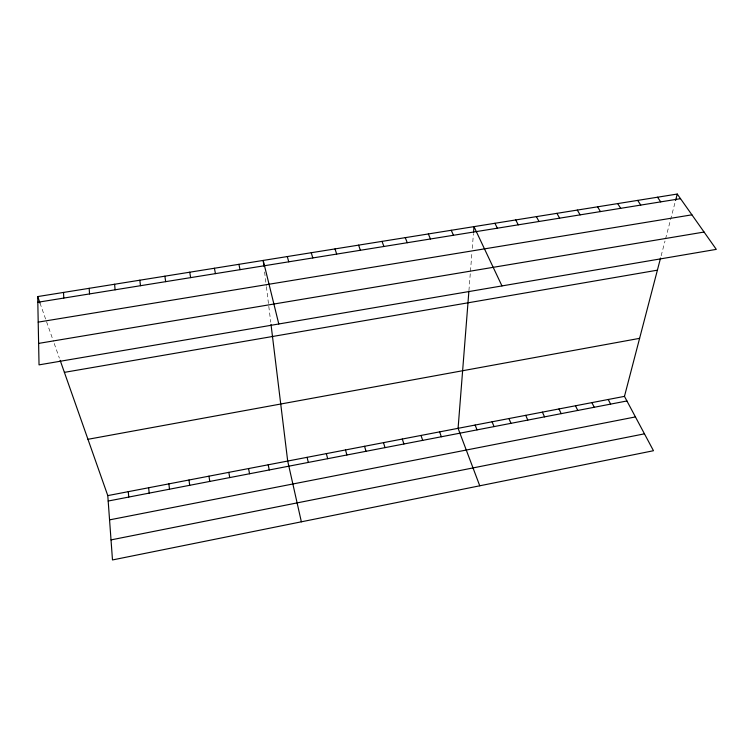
<?xml version="1.0" encoding="UTF-8"?>
<svg xmlns="http://www.w3.org/2000/svg" width="754" height="754" viewBox="0 0 754 754"><rect width="100%" height="100%" fill="white"/><g stroke="black" fill="none" stroke-linecap="round" stroke-linejoin="round"><path stroke-width="0.57" stroke-dasharray="3.77 2.83" d="M468.931 290.667L470.27 273.683M470.458 271.346L471.91 252.873M472.268 248.386L473.437 233.561M661.145 255.804L665 241.026M665.565 238.848L675.292 201.572M39.971 303.033L53.449 341.308M54.213 343.475L59.377 358.141M264.597 271.977L266.256 285.549M266.398 286.661L270.733 322.194"/><path stroke-width="1.13" d="M468.847 291.779L458.083 428.329L479.751 485.793M473.531 232.402L473.983 226.634L501.966 285.917M60.15 360.327L107.784 495.604L112.487 559.949L653.473 450.722L624.463 396.368L660.561 258.019M675.575 200.498L677.252 194.051L37.7 296.576L39.038 364.87L716.3 249.367L677.252 194.051M111.026 539.902L644.463 433.833M109.566 519.874L635.434 416.924M107.784 495.604L624.463 396.368M108.18 501.033L626.923 400.968M87.964 439.299L639.609 338.348M64.392 372.363L657.394 270.177M38.614 343.4L704.076 232.043M38.2 322.128L691.918 214.824M37.813 302.26L680.532 198.679M657.526 197.209L660.711 201.874M637.667 200.394L640.759 205.088M617.677 203.599L620.683 208.33M597.554 206.822L600.467 211.582M577.3 210.074L580.118 214.862M556.904 213.344L559.638 218.17M536.386 216.634L539.016 221.488M515.717 219.942L518.262 224.833M608.224 399.488L610.617 404.116M591.899 402.627L594.237 407.273M494.926 223.278L497.357 228.198M575.481 405.775L577.762 410.449M558.987 408.951L561.193 413.644M542.39 412.136L544.548 416.858M451.241 230.281L453.474 235.276M525.717 415.341L527.8 420.091M508.941 418.555L510.967 423.333M428.338 233.947L430.459 238.99M492.079 421.797L494.049 426.604M405.266 237.651L407.273 242.722M475.133 425.049L477.028 429.884M382.014 241.374L383.918 246.483M439.601 431.872L441.363 436.764M37.7 296.576L39.971 303.033M358.602 245.135L360.384 250.281M421.005 435.444L422.692 440.364M402.297 439.045L403.908 443.983M335.012 248.914L336.68 254.098M383.484 442.655L385.021 447.631M311.251 252.722L312.797 257.943M364.55 446.293L366.02 451.297M345.511 449.95L346.897 454.982M287.312 256.558L288.735 261.827M326.35 453.625L327.67 458.696M278.791 323.984L263.193 260.422L263.9 266.2M307.085 457.329L308.311 462.428M301.364 521.815L287.698 461.052L271.006 324.399M238.886 264.324L240.064 269.668M268.188 464.794L269.263 469.959M214.4 268.245L215.456 273.636M248.566 468.564L249.555 473.757M228.82 472.362L229.734 477.584M189.735 272.203L190.658 277.632M208.952 476.17L209.782 481.429M164.881 276.19L165.673 281.657M188.971 480.015L189.716 485.303M168.858 483.87L169.518 489.195M139.829 280.205L140.489 285.719M148.632 487.763L149.198 493.116M114.589 284.249L115.117 289.809M128.274 491.674L128.755 497.065M89.16 288.32L89.547 293.928M63.525 292.429L63.779 298.075"/></g></svg>
